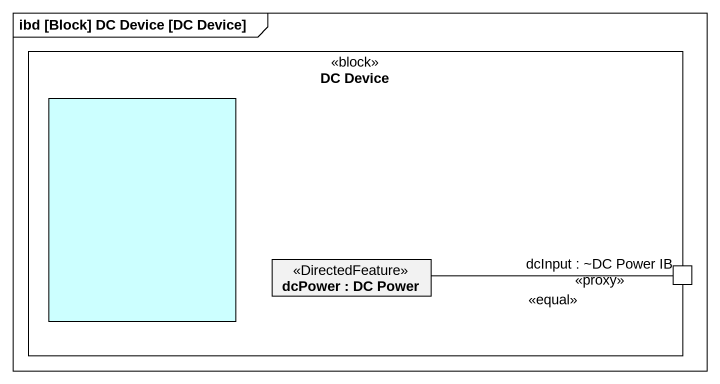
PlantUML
@startuml
mainframe ibd [Block] DC Device [DC Device]
rectangle "DC Device" as DC_Device <<block>> {
  rectangle " " as rectangle1 #CCFFFF
  rectangle "dcPower : DC Power" as dcPower <<DirectedFeature>>
  port "dcInput : ~DC Power IB <<proxy>>" as dcInput_DC_Power_IB_proxy
}
dcPower -right- dcInput_DC_Power_IB_proxy : <<equal>>
@enduml
